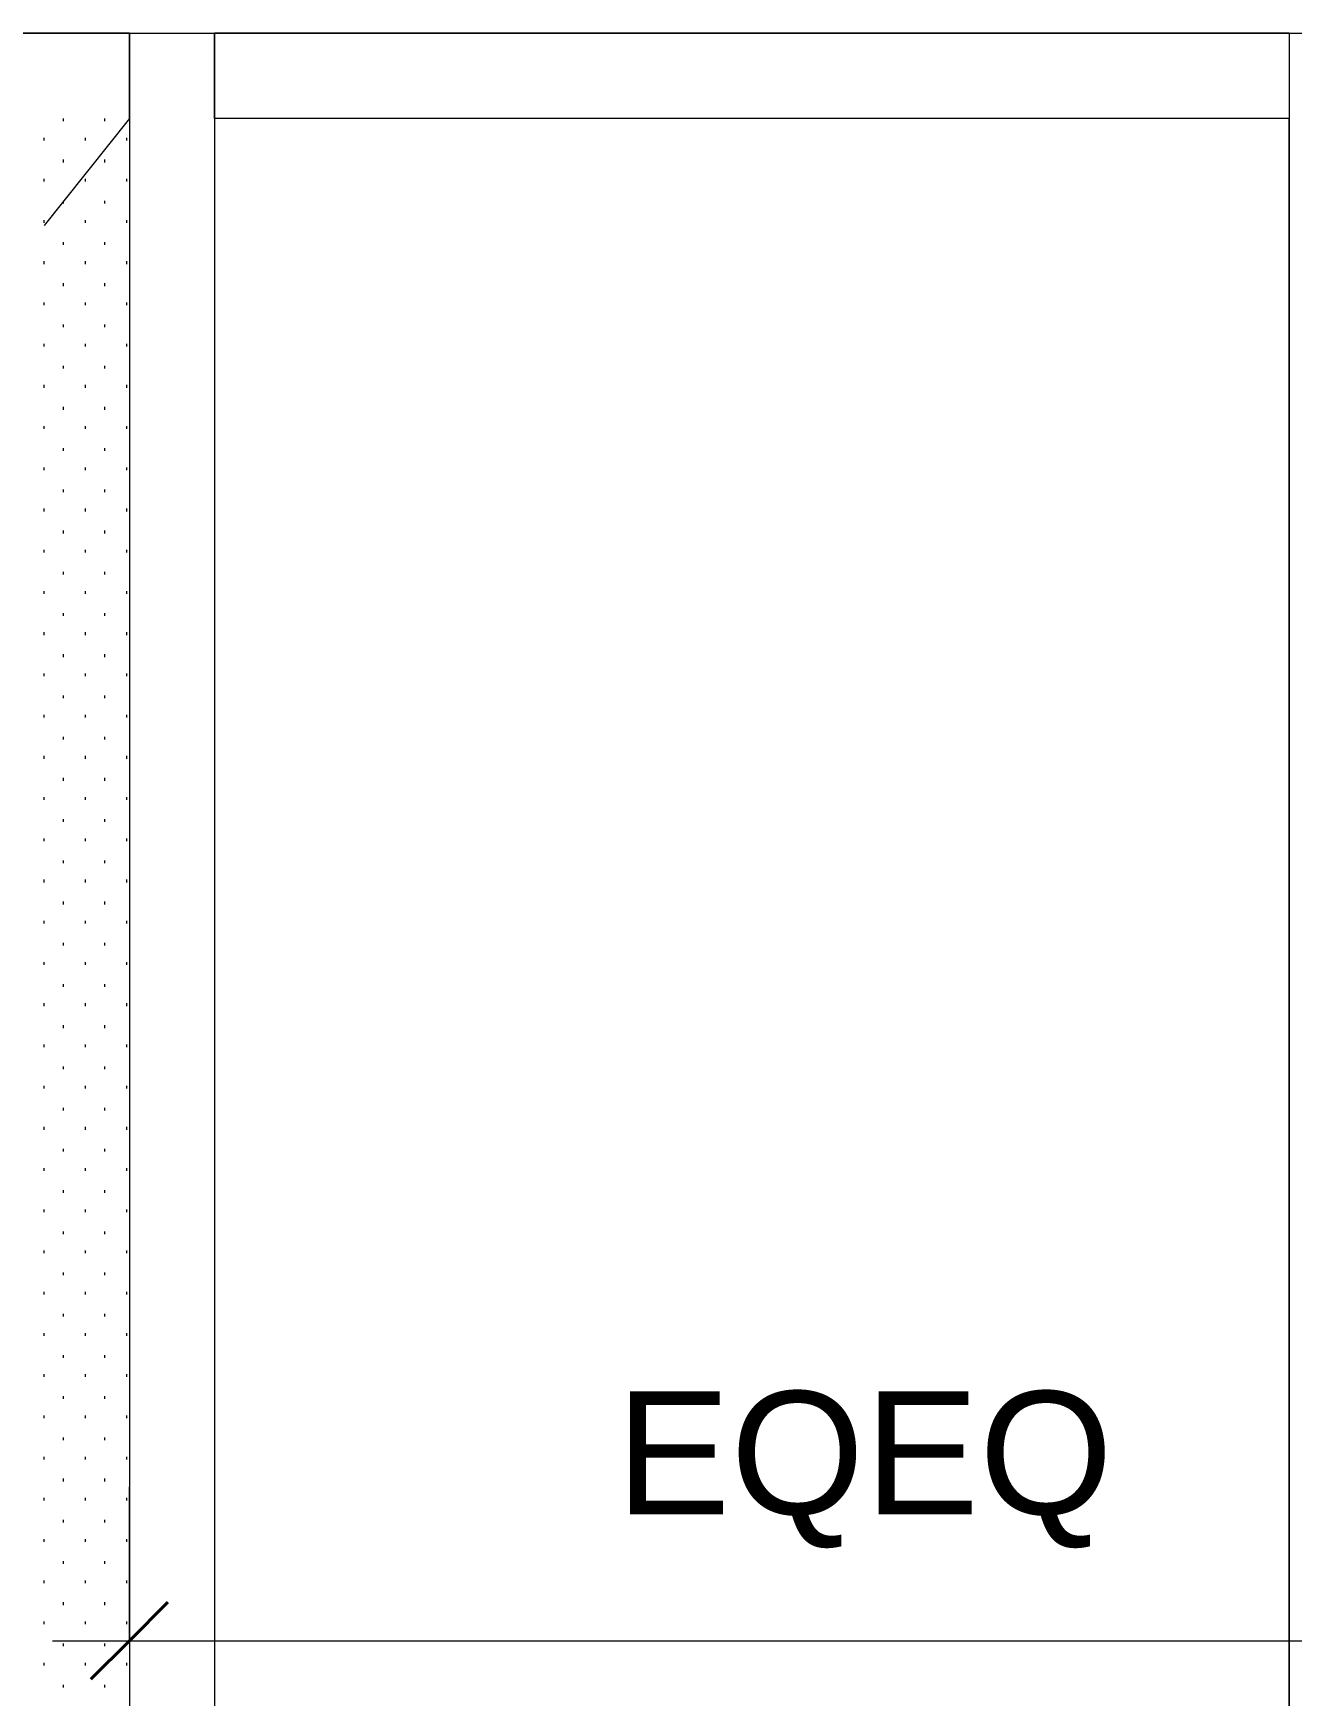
# Model space of a CAD drawing. Header units: inches. Extents: x -6061 to 13621, y -296 to 7483.
# Drawn here: x -5809.53 to -5772.85, y 334.43 to 382.88 of the extents above; entities that cross this region are included whole.
import ezdxf

# ---------------------------------------------------------------- set-up
doc = ezdxf.new("R2010")
doc.units = ezdxf.units.IN
doc.header["$MEASUREMENT"] = 0
doc.layers.get('0').update_dxf_attribs({"linetype": 'CONTINUOUS'})
doc.styles.add('Arial$001H0', font='arial.ttf')

msp = doc.modelspace()

# ---------------------------------------------------------------- linework, layer by layer
at = {"color": 7, "linetype": 'Continuous', "lineweight": 18, "true_color": 0x000007}
msp.add_line((-5913.09144, 382.88145), (-5736.57198, 382.88145), dxfattribs=at)
at = {"color": 7, "linetype": 'Continuous', "lineweight": 9, "true_color": 0x000007}
for p, q in [((-5806.73126, 382.88145), (-5842.77198, 382.88145)), ((-5806.73126, 382.88145), (-5806.73126, 380.39864)), ((-5806.73126, 380.39864), (-5806.73126, 382.88145)), ((-5806.73126, 382.88145), (-5804.24845, 382.88145)), ((-5806.73126, 382.88145), (-5806.73126, 286.85294)), ((-5804.24845, 380.39864), (-5804.24845, 382.88145)), ((-5772.93307, 382.88145), (-5804.24845, 382.88145)), ((-5804.24845, 382.88145), (-5804.24845, 286.85294)), ((-5772.93307, 382.88145), (-5770.45026, 382.88145)), ((-5772.93307, 382.88145), (-5772.93307, 286.85294)), ((-5772.93307, 382.88145), (-5772.93307, 380.39864)), ((-5806.73126, 380.39864), (-5809.21406, 377.27511)), ((-5806.73126, 380.39864), (-5806.73126, 286.85294)), ((-5772.93307, 380.39864), (-5804.24845, 380.39864)), ((-5804.24845, 380.39864), (-5804.24845, 289.41584)), ((-5772.93307, 380.39864), (-5804.24845, 380.39864)), ((-5772.93307, 289.41584), (-5772.93307, 380.39864)), ((-5806.73126, 336.02851), (-5806.73126, 340.51357)), ((-5808.97379, 336.02851), (-5771.65162, 336.02851)), ((-5806.73126, 336.02851), (-5806.73126, 334.66697))]:
    msp.add_line(p, q, dxfattribs=at)
at = {"color": 7, "linetype": 'Continuous', "lineweight": 9, "true_color": 0xffffff}
for p, q in [((-5808.65343, 380.31855), (-5808.65343, 380.39864)), ((-5807.45207, 380.31855), (-5807.45207, 380.39864)), ((-5809.21406, 379.75792), (-5809.21406, 379.83801)), ((-5808.01271, 379.75792), (-5808.01271, 379.83801)), ((-5806.81135, 379.75792), (-5806.81135, 379.83801)), ((-5808.65343, 379.11719), (-5808.65343, 379.19728)), ((-5807.45207, 379.11719), (-5807.45207, 379.19728)), ((-5809.21406, 378.55656), (-5809.21406, 378.63665)), ((-5808.01271, 378.55656), (-5808.01271, 378.63665)), ((-5806.81135, 378.55656), (-5806.81135, 378.63665)), ((-5808.65343, 377.91584), (-5808.65343, 377.99593)), ((-5807.45207, 377.91584), (-5807.45207, 377.99593)), ((-5809.21406, 377.3552), (-5809.21406, 377.43529)), ((-5808.01271, 377.3552), (-5808.01271, 377.43529)), ((-5806.81135, 377.3552), (-5806.81135, 377.43529)), ((-5808.65343, 376.71448), (-5808.65343, 376.79457)), ((-5807.45207, 376.71448), (-5807.45207, 376.79457)), ((-5809.21406, 376.15385), (-5809.21406, 376.23394)), ((-5808.01271, 376.15385), (-5808.01271, 376.23394)), ((-5806.81135, 376.15385), (-5806.81135, 376.23394)), ((-5808.65343, 375.51312), (-5808.65343, 375.59321)), ((-5807.45207, 375.51312), (-5807.45207, 375.59321)), ((-5809.21406, 374.95249), (-5809.21406, 375.03258)), ((-5808.01271, 374.95249), (-5808.01271, 375.03258)), ((-5806.81135, 374.95249), (-5806.81135, 375.03258)), ((-5808.65343, 374.31176), (-5808.65343, 374.39185)), ((-5807.45207, 374.31176), (-5807.45207, 374.39185)), ((-5809.21406, 373.75113), (-5809.21406, 373.83122)), ((-5808.01271, 373.75113), (-5808.01271, 373.83122)), ((-5806.81135, 373.75113), (-5806.81135, 373.83122)), ((-5808.65343, 373.11041), (-5808.65343, 373.1905)), ((-5807.45207, 373.11041), (-5807.45207, 373.1905)), ((-5809.21406, 372.54977), (-5809.21406, 372.62986)), ((-5808.01271, 372.54977), (-5808.01271, 372.62986)), ((-5806.81135, 372.54977), (-5806.81135, 372.62986)), ((-5808.65343, 371.90905), (-5808.65343, 371.98914)), ((-5807.45207, 371.90905), (-5807.45207, 371.98914)), ((-5809.21406, 371.34842), (-5809.21406, 371.42851)), ((-5808.01271, 371.34842), (-5808.01271, 371.42851)), ((-5806.81135, 371.34842), (-5806.81135, 371.42851)), ((-5808.65343, 370.70769), (-5808.65343, 370.78778)), ((-5807.45207, 370.70769), (-5807.45207, 370.78778)), ((-5809.21406, 370.14706), (-5809.21406, 370.22715)), ((-5808.01271, 370.14706), (-5808.01271, 370.22715)), ((-5806.81135, 370.14706), (-5806.81135, 370.22715)), ((-5808.65343, 369.50633), (-5808.65343, 369.58643)), ((-5807.45207, 369.50633), (-5807.45207, 369.58643)), ((-5809.21406, 368.9457), (-5809.21406, 369.02579)), ((-5808.01271, 368.9457), (-5808.01271, 369.02579)), ((-5806.81135, 368.9457), (-5806.81135, 369.02579)), ((-5808.65343, 368.30498), (-5808.65343, 368.38507)), ((-5807.45207, 368.30498), (-5807.45207, 368.38507)), ((-5809.21406, 367.74434), (-5809.21406, 367.82443)), ((-5808.01271, 367.74434), (-5808.01271, 367.82443)), ((-5806.81135, 367.74434), (-5806.81135, 367.82443)), ((-5808.65343, 367.10362), (-5808.65343, 367.18371)), ((-5807.45207, 367.10362), (-5807.45207, 367.18371)), ((-5809.21406, 366.54299), (-5809.21406, 366.62308)), ((-5808.01271, 366.54299), (-5808.01271, 366.62308)), ((-5806.81135, 366.54299), (-5806.81135, 366.62308)), ((-5808.65343, 365.90226), (-5808.65343, 365.98235)), ((-5807.45207, 365.90226), (-5807.45207, 365.98235)), ((-5809.21406, 365.34163), (-5809.21406, 365.42172)), ((-5808.01271, 365.34163), (-5808.01271, 365.42172)), ((-5806.81135, 365.34163), (-5806.81135, 365.42172)), ((-5808.65343, 364.7009), (-5808.65343, 364.781)), ((-5807.45207, 364.7009), (-5807.45207, 364.781)), ((-5809.21406, 364.14027), (-5809.21406, 364.22036)), ((-5808.01271, 364.14027), (-5808.01271, 364.22036)), ((-5806.81135, 364.14027), (-5806.81135, 364.22036)), ((-5808.65343, 363.49955), (-5808.65343, 363.57964)), ((-5807.45207, 363.49955), (-5807.45207, 363.57964)), ((-5809.21406, 362.93891), (-5809.21406, 363.019)), ((-5808.01271, 362.93891), (-5808.01271, 363.019)), ((-5806.81135, 362.93891), (-5806.81135, 363.019)), ((-5808.65343, 362.29819), (-5808.65343, 362.37828)), ((-5807.45207, 362.29819), (-5807.45207, 362.37828)), ((-5809.21406, 361.73756), (-5809.21406, 361.81765)), ((-5808.01271, 361.73756), (-5808.01271, 361.81765)), ((-5806.81135, 361.73756), (-5806.81135, 361.81765)), ((-5808.65343, 361.09683), (-5808.65343, 361.17692)), ((-5807.45207, 361.09683), (-5807.45207, 361.17692)), ((-5809.21406, 360.5362), (-5809.21406, 360.61629)), ((-5808.01271, 360.5362), (-5808.01271, 360.61629)), ((-5806.81135, 360.5362), (-5806.81135, 360.61629)), ((-5808.65343, 359.89547), (-5808.65343, 359.97557)), ((-5807.45207, 359.89547), (-5807.45207, 359.97557)), ((-5809.21406, 359.33484), (-5809.21406, 359.41493)), ((-5808.01271, 359.33484), (-5808.01271, 359.41493)), ((-5806.81135, 359.33484), (-5806.81135, 359.41493)), ((-5808.65343, 358.69412), (-5808.65343, 358.77421)), ((-5807.45207, 358.69412), (-5807.45207, 358.77421)), ((-5809.21406, 358.13348), (-5809.21406, 358.21357)), ((-5808.01271, 358.13348), (-5808.01271, 358.21357)), ((-5806.81135, 358.13348), (-5806.81135, 358.21357)), ((-5808.65343, 357.49276), (-5808.65343, 357.57285)), ((-5807.45207, 357.49276), (-5807.45207, 357.57285)), ((-5809.21406, 356.93213), (-5809.21406, 357.01222)), ((-5808.01271, 356.93213), (-5808.01271, 357.01222)), ((-5806.81135, 356.93213), (-5806.81135, 357.01222)), ((-5808.65343, 356.2914), (-5808.65343, 356.37149)), ((-5807.45207, 356.2914), (-5807.45207, 356.37149)), ((-5809.21406, 355.73077), (-5809.21406, 355.81086)), ((-5808.01271, 355.73077), (-5808.01271, 355.81086)), ((-5806.81135, 355.73077), (-5806.81135, 355.81086)), ((-5808.65343, 355.09005), (-5808.65343, 355.17014)), ((-5807.45207, 355.09005), (-5807.45207, 355.17014)), ((-5809.21406, 354.52941), (-5809.21406, 354.6095)), ((-5808.01271, 354.52941), (-5808.01271, 354.6095)), ((-5806.81135, 354.52941), (-5806.81135, 354.6095)), ((-5808.65343, 353.88869), (-5808.65343, 353.96878)), ((-5807.45207, 353.88869), (-5807.45207, 353.96878)), ((-5809.21406, 353.32805), (-5809.21406, 353.40814)), ((-5808.01271, 353.32805), (-5808.01271, 353.40814)), ((-5806.81135, 353.32805), (-5806.81135, 353.40814)), ((-5808.65343, 352.68733), (-5808.65343, 352.76742)), ((-5807.45207, 352.68733), (-5807.45207, 352.76742)), ((-5809.21406, 352.1267), (-5809.21406, 352.20679)), ((-5808.01271, 352.1267), (-5808.01271, 352.20679)), ((-5806.81135, 352.1267), (-5806.81135, 352.20679)), ((-5808.65343, 351.48597), (-5808.65343, 351.56606)), ((-5807.45207, 351.48597), (-5807.45207, 351.56606)), ((-5809.21406, 350.92534), (-5809.21406, 351.00543)), ((-5808.01271, 350.92534), (-5808.01271, 351.00543)), ((-5806.81135, 350.92534), (-5806.81135, 351.00543)), ((-5808.65343, 350.28462), (-5808.65343, 350.36471)), ((-5807.45207, 350.28462), (-5807.45207, 350.36471)), ((-5809.21406, 349.72398), (-5809.21406, 349.80407)), ((-5808.01271, 349.72398), (-5808.01271, 349.80407)), ((-5806.81135, 349.72398), (-5806.81135, 349.80407)), ((-5808.65343, 349.08326), (-5808.65343, 349.16335)), ((-5807.45207, 349.08326), (-5807.45207, 349.16335)), ((-5809.21406, 348.52262), (-5809.21406, 348.60271)), ((-5808.01271, 348.52262), (-5808.01271, 348.60271)), ((-5806.81135, 348.52262), (-5806.81135, 348.60271)), ((-5808.65343, 347.8819), (-5808.65343, 347.96199)), ((-5807.45207, 347.8819), (-5807.45207, 347.96199)), ((-5809.21406, 347.32127), (-5809.21406, 347.40136)), ((-5808.01271, 347.32127), (-5808.01271, 347.40136)), ((-5806.81135, 347.32127), (-5806.81135, 347.40136)), ((-5808.65343, 346.68054), (-5808.65343, 346.76063)), ((-5807.45207, 346.68054), (-5807.45207, 346.76063)), ((-5809.21406, 346.11991), (-5809.21406, 346.2)), ((-5808.01271, 346.11991), (-5808.01271, 346.2)), ((-5806.81135, 346.11991), (-5806.81135, 346.2)), ((-5808.65343, 345.47919), (-5808.65343, 345.55928)), ((-5807.45207, 345.47919), (-5807.45207, 345.55928)), ((-5809.21406, 344.91855), (-5809.21406, 344.99864)), ((-5808.01271, 344.91855), (-5808.01271, 344.99864)), ((-5806.81135, 344.91855), (-5806.81135, 344.99864)), ((-5808.65343, 344.27783), (-5808.65343, 344.35792)), ((-5807.45207, 344.27783), (-5807.45207, 344.35792)), ((-5809.21406, 343.71719), (-5809.21406, 343.79728)), ((-5808.01271, 343.71719), (-5808.01271, 343.79728)), ((-5806.81135, 343.71719), (-5806.81135, 343.79728)), ((-5808.65343, 343.07647), (-5808.65343, 343.15656)), ((-5807.45207, 343.07647), (-5807.45207, 343.15656)), ((-5809.21406, 342.51584), (-5809.21406, 342.59593)), ((-5808.01271, 342.51584), (-5808.01271, 342.59593)), ((-5806.81135, 342.51584), (-5806.81135, 342.59593)), ((-5808.65343, 341.87511), (-5808.65343, 341.9552)), ((-5807.45207, 341.87511), (-5807.45207, 341.9552)), ((-5809.21406, 341.31448), (-5809.21406, 341.39457)), ((-5808.01271, 341.31448), (-5808.01271, 341.39457)), ((-5806.81135, 341.31448), (-5806.81135, 341.39457)), ((-5808.65343, 340.67376), (-5808.65343, 340.75385)), ((-5807.45207, 340.67376), (-5807.45207, 340.75385)), ((-5809.21406, 340.11312), (-5809.21406, 340.19321)), ((-5808.01271, 340.11312), (-5808.01271, 340.19321)), ((-5806.81135, 340.11312), (-5806.81135, 340.19321)), ((-5808.65343, 339.4724), (-5808.65343, 339.55249)), ((-5807.45207, 339.4724), (-5807.45207, 339.55249)), ((-5809.21406, 338.91176), (-5809.21406, 338.99185)), ((-5808.01271, 338.91176), (-5808.01271, 338.99185)), ((-5806.81135, 338.91176), (-5806.81135, 338.99185)), ((-5808.65343, 338.27104), (-5808.65343, 338.35113)), ((-5807.45207, 338.27104), (-5807.45207, 338.35113)), ((-5809.21406, 337.71041), (-5809.21406, 337.7905)), ((-5808.01271, 337.71041), (-5808.01271, 337.7905)), ((-5806.81135, 337.71041), (-5806.81135, 337.7905)), ((-5808.65343, 337.06968), (-5808.65343, 337.14977)), ((-5807.45207, 337.06968), (-5807.45207, 337.14977)), ((-5809.21406, 336.50905), (-5809.21406, 336.58914)), ((-5808.01271, 336.50905), (-5808.01271, 336.58914)), ((-5806.81135, 336.50905), (-5806.81135, 336.58914)), ((-5808.65343, 335.86833), (-5808.65343, 335.94842)), ((-5807.45207, 335.86833), (-5807.45207, 335.94842)), ((-5809.21406, 335.30769), (-5809.21406, 335.38778)), ((-5808.01271, 335.30769), (-5808.01271, 335.38778)), ((-5806.81135, 335.30769), (-5806.81135, 335.38778)), ((-5808.65343, 334.66697), (-5808.65343, 334.74706)), ((-5807.45207, 334.66697), (-5807.45207, 334.74706))]:
    msp.add_line(p, q, dxfattribs=at)
at = {"color": 7, "linetype": 'Continuous', "lineweight": 40, "true_color": 0x000007}
for q in [(-5805.60999, 337.14977), (-5807.85252, 334.90724)]:
    msp.add_line((-5806.73126, 336.02851), q, dxfattribs=at)

# ---------------------------------------------------------------- texts
at = {"color": 7, "true_color": 0x000007, "style": 'Arial$001H0'}
msp.add_text('EQEQ', height=3.590405, dxfattribs=at).set_placement((-5792.55535, 339.71243))

doc.saveas('drawing.dxf')
